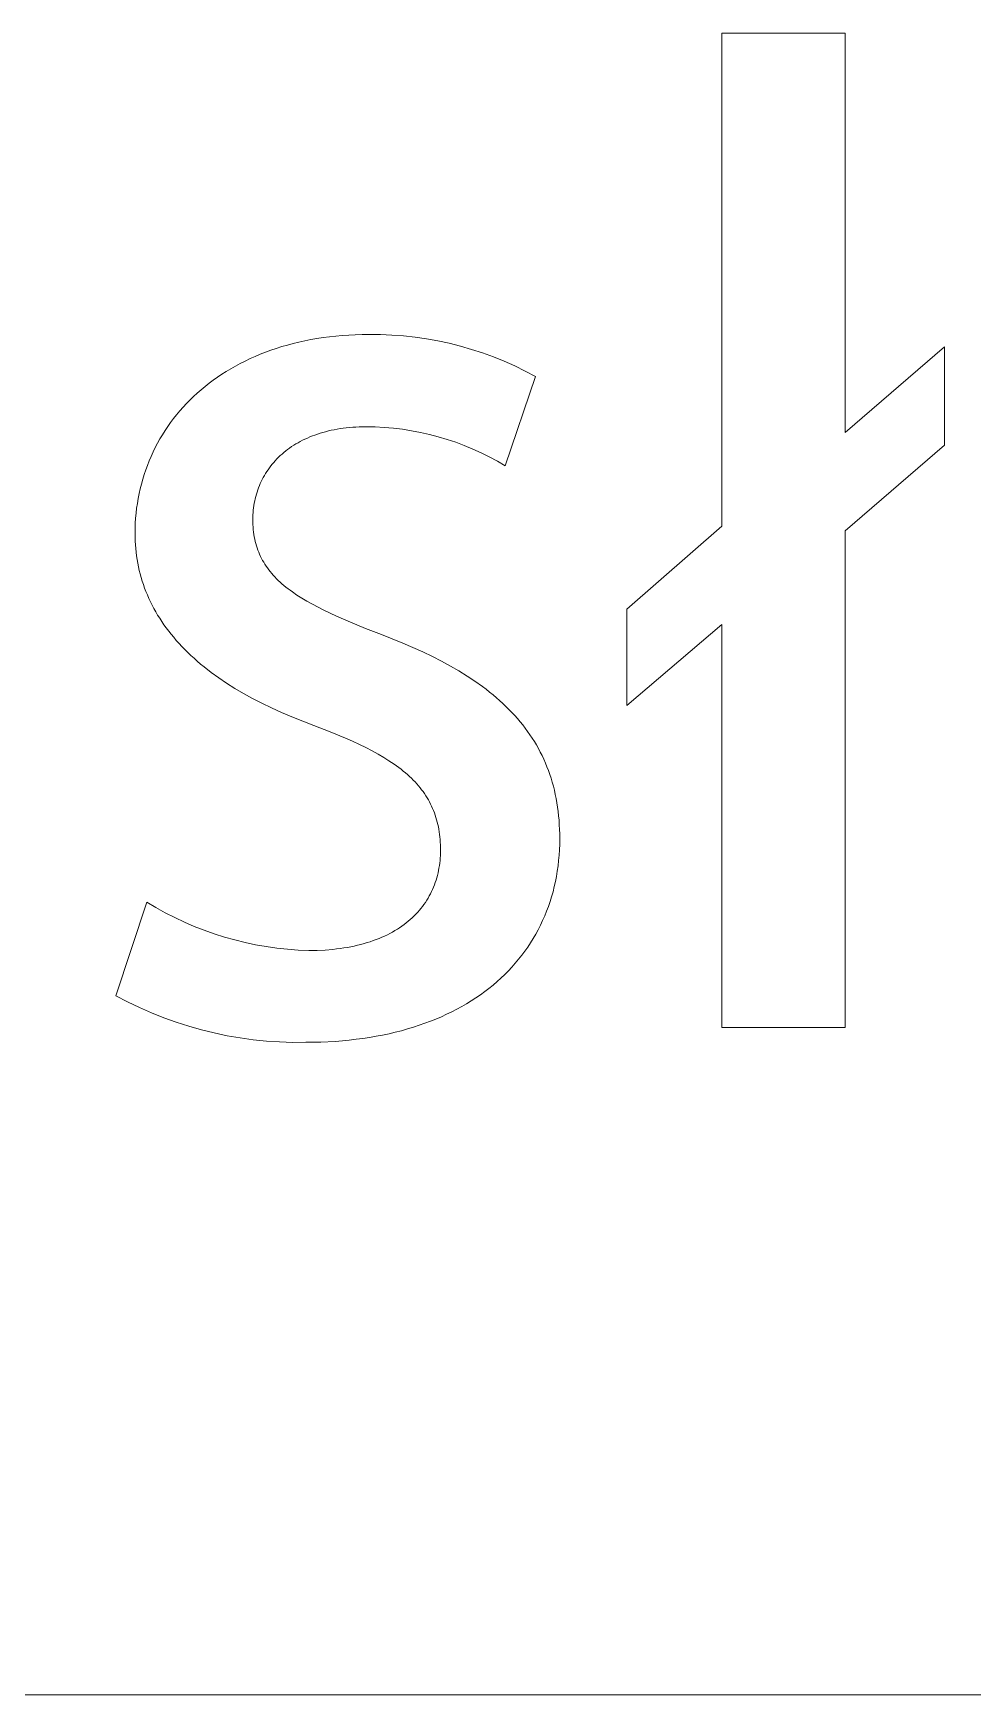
# Model space of a CAD drawing. Header units: millimetres. Extents: x 974 to 5700, y -47 to 3256.
# Drawn here: x 4804.7 to 4836.4, y -46.6 to 9.5 of the extents above; entities that cross this region are included whole.
import ezdxf

# ---------------------------------------------------------------- set-up
doc = ezdxf.new("R2010")
doc.units = ezdxf.units.MM
doc.header["$MEASUREMENT"] = 0
doc.layers.add('Domyślny', color=7, linetype='Continuous', true_color=0x000000)

msp = doc.modelspace()

# ---------------------------------------------------------------- linework, layer by layer
at = {"layer": 'Domyślny', "color": 18, "lineweight": 15, "true_color": 0x000000}
for p, q in [((4827.956, -7.147), (4827.956, 9.505)), ((4827.956, 9.505), (4832.127, 9.505)), ((4832.127, 9.505), (4832.127, -3.984)), ((4812.891, -1.14), (4813.078, -1.081)), ((4813.078, -1.081), (4813.269, -1.026)), ((4813.269, -1.026), (4813.462, -0.975)), ((4813.462, -0.975), (4813.659, -0.927)), ((4813.659, -0.927), (4813.858, -0.884)), ((4813.858, -0.884), (4814.061, -0.844)), ((4814.061, -0.844), (4814.267, -0.808)), ((4814.267, -0.808), (4814.475, -0.776)), ((4814.475, -0.776), (4814.687, -0.748)), ((4814.687, -0.748), (4814.902, -0.725)), ((4814.902, -0.725), (4815.12, -0.705)), ((4815.12, -0.705), (4815.341, -0.69)), ((4815.341, -0.69), (4815.564, -0.679)), ((4815.564, -0.679), (4815.791, -0.673)), ((4815.791, -0.673), (4816.021, -0.67)), ((4816.021, -0.67), (4816.412, -0.673)), ((4816.412, -0.673), (4816.803, -0.689)), ((4816.803, -0.689), (4817.194, -0.718)), ((4817.194, -0.718), (4817.583, -0.761)), ((4817.583, -0.761), (4817.971, -0.817)), ((4817.971, -0.817), (4818.356, -0.886)), ((4818.356, -0.886), (4818.739, -0.968)), ((4818.739, -0.968), (4819.119, -1.064)), ((4819.119, -1.064), (4819.495, -1.172)), ((4832.127, -3.984), (4835.479, -1.087)), ((4835.479, -1.087), (4835.479, -4.409)), ((4811.513, -1.736), (4811.674, -1.65)), ((4811.674, -1.65), (4811.838, -1.567)), ((4811.838, -1.567), (4812.005, -1.487)), ((4812.005, -1.487), (4812.176, -1.411)), ((4812.176, -1.411), (4812.35, -1.338)), ((4812.35, -1.338), (4812.527, -1.269)), ((4812.527, -1.269), (4812.708, -1.203)), ((4812.708, -1.203), (4812.891, -1.14)), ((4819.495, -1.172), (4819.868, -1.294)), ((4819.868, -1.294), (4820.236, -1.428)), ((4820.236, -1.428), (4820.599, -1.574)), ((4820.599, -1.574), (4820.957, -1.733)), ((4810.621, -2.319), (4810.761, -2.214)), ((4810.761, -2.214), (4810.904, -2.113)), ((4810.904, -2.113), (4811.051, -2.014)), ((4811.051, -2.014), (4811.202, -1.918)), ((4811.202, -1.918), (4811.356, -1.826)), ((4811.356, -1.826), (4811.513, -1.736)), ((4821.655, -2.087), (4820.632, -5.109)), ((4820.957, -1.733), (4821.309, -1.904)), ((4821.309, -1.904), (4821.655, -2.087)), ((4809.975, -2.884), (4810.097, -2.765)), ((4810.097, -2.765), (4810.222, -2.65)), ((4810.222, -2.65), (4810.352, -2.537)), ((4810.352, -2.537), (4810.485, -2.426)), ((4810.485, -2.426), (4810.621, -2.319)), ((4809.524, -3.382), (4809.631, -3.254)), ((4809.631, -3.254), (4809.742, -3.128)), ((4809.742, -3.128), (4809.856, -3.005)), ((4809.856, -3.005), (4809.975, -2.884)), ((4809.044, -4.059), (4809.132, -3.919)), ((4809.132, -3.919), (4809.224, -3.781)), ((4809.224, -3.781), (4809.32, -3.646)), ((4809.32, -3.646), (4809.42, -3.513)), ((4809.42, -3.513), (4809.524, -3.382)), ((4814.752, -3.907), (4814.656, -3.929)), ((4814.851, -3.886), (4814.752, -3.907)), ((4814.951, -3.868), (4814.851, -3.886)), ((4815.052, -3.851), (4814.951, -3.868)), ((4815.156, -3.836), (4815.052, -3.851)), ((4815.261, -3.823), (4815.156, -3.836)), ((4815.368, -3.812), (4815.261, -3.823)), ((4815.476, -3.803), (4815.368, -3.812)), ((4815.586, -3.796), (4815.476, -3.803)), ((4815.698, -3.791), (4815.586, -3.796)), ((4815.811, -3.788), (4815.698, -3.791)), ((4815.926, -3.787), (4815.811, -3.788)), ((4816.235, -3.792), (4815.926, -3.787)), ((4816.544, -3.809), (4816.235, -3.792)), ((4816.852, -3.835), (4816.544, -3.809)), ((4817.16, -3.872), (4816.852, -3.835)), ((4817.465, -3.92), (4817.16, -3.872)), ((4817.769, -3.978), (4817.465, -3.92)), ((4808.802, -4.49), (4808.879, -4.344)), ((4808.879, -4.344), (4808.96, -4.2)), ((4808.96, -4.2), (4809.044, -4.059)), ((4813.413, -4.459), (4813.344, -4.507)), ((4813.484, -4.413), (4813.413, -4.459)), ((4813.556, -4.369), (4813.484, -4.413)), ((4813.63, -4.325), (4813.556, -4.369)), ((4813.706, -4.284), (4813.63, -4.325)), ((4813.784, -4.244), (4813.706, -4.284)), ((4813.863, -4.205), (4813.784, -4.244)), ((4813.944, -4.168), (4813.863, -4.205)), ((4814.027, -4.132), (4813.944, -4.168)), ((4814.112, -4.098), (4814.027, -4.132)), ((4814.198, -4.066), (4814.112, -4.098)), ((4814.286, -4.035), (4814.198, -4.066)), ((4814.376, -4.006), (4814.286, -4.035)), ((4814.467, -3.978), (4814.376, -4.006)), ((4814.561, -3.953), (4814.467, -3.978)), ((4814.656, -3.929), (4814.561, -3.953)), ((4818.071, -4.046), (4817.769, -3.978)), ((4818.37, -4.125), (4818.071, -4.046)), ((4818.666, -4.214), (4818.37, -4.125)), ((4818.959, -4.312), (4818.666, -4.214)), ((4819.249, -4.421), (4818.959, -4.312)), ((4819.535, -4.54), (4819.249, -4.421)), ((4835.479, -4.409), (4832.127, -7.305)), ((4808.536, -5.092), (4808.596, -4.939)), ((4808.596, -4.939), (4808.661, -4.787)), ((4808.661, -4.787), (4808.73, -4.638)), ((4808.73, -4.638), (4808.802, -4.49)), ((4812.806, -4.991), (4812.756, -5.051)), ((4812.859, -4.933), (4812.806, -4.991)), ((4812.913, -4.875), (4812.859, -4.933)), ((4812.969, -4.819), (4812.913, -4.875)), ((4813.027, -4.763), (4812.969, -4.819)), ((4813.087, -4.71), (4813.027, -4.763)), ((4813.149, -4.657), (4813.087, -4.71)), ((4813.212, -4.605), (4813.149, -4.657)), ((4813.277, -4.555), (4813.212, -4.605)), ((4813.344, -4.507), (4813.277, -4.555)), ((4819.816, -4.668), (4819.535, -4.54)), ((4820.093, -4.806), (4819.816, -4.668)), ((4820.365, -4.953), (4820.093, -4.806)), ((4820.632, -5.109), (4820.365, -4.953)), ((4808.333, -5.721), (4808.378, -5.561)), ((4808.378, -5.561), (4808.426, -5.403)), ((4808.426, -5.403), (4808.479, -5.247)), ((4808.479, -5.247), (4808.536, -5.092)), ((4812.417, -5.567), (4812.384, -5.636)), ((4812.453, -5.499), (4812.417, -5.567)), ((4812.491, -5.432), (4812.453, -5.499)), ((4812.53, -5.366), (4812.491, -5.432)), ((4812.572, -5.301), (4812.53, -5.366)), ((4812.615, -5.237), (4812.572, -5.301)), ((4812.66, -5.174), (4812.615, -5.237)), ((4812.707, -5.112), (4812.66, -5.174)), ((4812.756, -5.051), (4812.707, -5.112)), ((4808.225, -6.209), (4808.257, -6.045)), ((4808.257, -6.045), (4808.293, -5.882)), ((4808.293, -5.882), (4808.333, -5.721)), ((4812.2, -6.141), (4812.181, -6.216)), ((4812.22, -6.067), (4812.2, -6.141)), ((4812.243, -5.993), (4812.22, -6.067)), ((4812.267, -5.92), (4812.243, -5.993)), ((4812.293, -5.848), (4812.267, -5.92)), ((4812.321, -5.776), (4812.293, -5.848)), ((4812.352, -5.706), (4812.321, -5.776)), ((4812.384, -5.636), (4812.352, -5.706)), ((4808.139, -6.878), (4808.154, -6.709)), ((4808.154, -6.709), (4808.173, -6.541)), ((4808.173, -6.541), (4808.197, -6.374)), ((4808.197, -6.374), (4808.225, -6.209)), ((4812.11, -6.68), (4812.105, -6.759)), ((4812.117, -6.601), (4812.11, -6.68)), ((4812.126, -6.523), (4812.117, -6.601)), ((4812.137, -6.445), (4812.126, -6.523)), ((4812.15, -6.368), (4812.137, -6.445)), ((4812.164, -6.292), (4812.15, -6.368)), ((4812.181, -6.216), (4812.164, -6.292)), ((4808.119, -7.391), (4808.121, -7.219)), ((4808.121, -7.219), (4808.128, -7.048)), ((4808.128, -7.048), (4808.139, -6.878)), ((4812.102, -6.839), (4812.101, -6.919)), ((4812.101, -6.919), (4812.102, -7.007)), ((4812.105, -6.759), (4812.102, -6.839)), ((4812.102, -7.007), (4812.105, -7.093)), ((4812.105, -7.093), (4812.11, -7.178)), ((4812.11, -7.178), (4812.117, -7.261)), ((4812.117, -7.261), (4812.126, -7.344)), ((4824.745, -9.949), (4827.956, -7.147)), ((4808.121, -7.519), (4808.119, -7.391)), ((4808.125, -7.647), (4808.121, -7.519)), ((4808.132, -7.773), (4808.125, -7.647)), ((4808.142, -7.899), (4808.132, -7.773)), ((4812.126, -7.344), (4812.137, -7.424)), ((4812.137, -7.424), (4812.15, -7.504)), ((4812.15, -7.504), (4812.165, -7.582)), ((4812.165, -7.582), (4812.182, -7.659)), ((4812.182, -7.659), (4812.202, -7.734)), ((4812.202, -7.734), (4812.223, -7.809)), ((4812.223, -7.809), (4812.246, -7.882)), ((4832.127, -7.305), (4832.127, -24.083)), ((4808.155, -8.024), (4808.142, -7.899)), ((4808.171, -8.149), (4808.155, -8.024)), ((4808.19, -8.272), (4808.171, -8.149)), ((4808.211, -8.395), (4808.19, -8.272)), ((4808.236, -8.518), (4808.211, -8.395)), ((4812.246, -7.882), (4812.271, -7.954)), ((4812.271, -7.954), (4812.299, -8.025)), ((4812.299, -8.025), (4812.328, -8.095)), ((4812.328, -8.095), (4812.36, -8.164)), ((4812.36, -8.164), (4812.393, -8.232)), ((4812.393, -8.232), (4812.429, -8.299)), ((4812.429, -8.299), (4812.467, -8.364)), ((4812.467, -8.364), (4812.507, -8.429)), ((4808.263, -8.639), (4808.236, -8.518)), ((4808.293, -8.76), (4808.263, -8.639)), ((4808.326, -8.88), (4808.293, -8.76)), ((4808.362, -8.999), (4808.326, -8.88)), ((4812.507, -8.429), (4812.549, -8.493)), ((4812.549, -8.493), (4812.593, -8.557)), ((4812.593, -8.557), (4812.639, -8.619)), ((4812.639, -8.619), (4812.687, -8.68)), ((4812.687, -8.68), (4812.738, -8.741)), ((4812.738, -8.741), (4812.791, -8.801)), ((4812.791, -8.801), (4812.845, -8.86)), ((4812.845, -8.86), (4812.902, -8.919)), ((4812.902, -8.919), (4812.962, -8.976)), ((4812.962, -8.976), (4813.023, -9.034)), ((4808.401, -9.117), (4808.362, -8.999)), ((4808.443, -9.235), (4808.401, -9.117)), ((4808.488, -9.352), (4808.443, -9.235)), ((4808.536, -9.468), (4808.488, -9.352)), ((4808.587, -9.583), (4808.536, -9.468)), ((4813.023, -9.034), (4813.086, -9.09)), ((4813.086, -9.09), (4813.152, -9.146)), ((4813.152, -9.146), (4813.22, -9.202)), ((4813.22, -9.202), (4813.29, -9.256)), ((4813.29, -9.256), (4813.362, -9.311)), ((4813.362, -9.311), (4813.437, -9.365)), ((4813.437, -9.365), (4813.592, -9.471)), ((4813.592, -9.471), (4813.757, -9.577)), ((4808.64, -9.697), (4808.587, -9.583)), ((4808.697, -9.811), (4808.64, -9.697)), ((4808.756, -9.923), (4808.697, -9.811)), ((4808.819, -10.035), (4808.756, -9.923)), ((4808.884, -10.146), (4808.819, -10.035)), ((4813.757, -9.577), (4813.93, -9.68)), ((4813.93, -9.68), (4814.113, -9.783)), ((4814.113, -9.783), (4814.304, -9.885)), ((4814.304, -9.885), (4814.505, -9.987)), ((4814.505, -9.987), (4814.934, -10.189)), ((4824.745, -13.207), (4824.745, -9.949)), ((4808.953, -10.256), (4808.884, -10.146)), ((4809.024, -10.366), (4808.953, -10.256)), ((4809.098, -10.474), (4809.024, -10.366)), ((4809.176, -10.582), (4809.098, -10.474)), ((4809.256, -10.688), (4809.176, -10.582)), ((4814.934, -10.189), (4815.4, -10.392)), ((4815.4, -10.392), (4815.904, -10.597)), ((4815.904, -10.597), (4816.446, -10.807)), ((4827.956, -10.468), (4824.745, -13.207)), ((4827.956, -24.083), (4827.956, -10.468)), ((4809.339, -10.794), (4809.256, -10.688)), ((4809.425, -10.899), (4809.339, -10.794)), ((4809.514, -11.003), (4809.425, -10.899)), ((4809.607, -11.106), (4809.514, -11.003)), ((4809.702, -11.208), (4809.607, -11.106)), ((4809.8, -11.309), (4809.702, -11.208)), ((4816.446, -10.807), (4816.813, -10.948)), ((4816.813, -10.948), (4817.169, -11.093)), ((4817.169, -11.093), (4817.514, -11.241)), ((4809.901, -11.409), (4809.8, -11.309)), ((4810.006, -11.508), (4809.901, -11.409)), ((4810.113, -11.607), (4810.006, -11.508)), ((4810.223, -11.704), (4810.113, -11.607)), ((4810.336, -11.801), (4810.223, -11.704)), ((4817.514, -11.241), (4817.848, -11.393)), ((4817.848, -11.393), (4818.17, -11.548)), ((4818.17, -11.548), (4818.481, -11.707)), ((4818.481, -11.707), (4818.78, -11.87)), ((4810.453, -11.896), (4810.336, -11.801)), ((4810.694, -12.084), (4810.453, -11.896)), ((4810.948, -12.268), (4810.694, -12.084)), ((4811.214, -12.448), (4810.948, -12.268)), ((4818.78, -11.87), (4819.067, -12.037)), ((4819.067, -12.037), (4819.344, -12.208)), ((4819.344, -12.208), (4819.608, -12.383)), ((4811.492, -12.624), (4811.214, -12.448)), ((4811.783, -12.795), (4811.492, -12.624)), ((4812.086, -12.963), (4811.783, -12.795)), ((4819.608, -12.383), (4819.861, -12.564)), ((4819.861, -12.564), (4819.984, -12.656)), ((4819.984, -12.656), (4820.103, -12.749)), ((4820.103, -12.749), (4820.219, -12.843)), ((4820.219, -12.843), (4820.333, -12.939)), ((4812.401, -13.126), (4812.086, -12.963)), ((4812.729, -13.285), (4812.401, -13.126)), ((4813.069, -13.439), (4812.729, -13.285)), ((4813.421, -13.589), (4813.069, -13.439)), ((4820.333, -12.939), (4820.443, -13.035)), ((4820.443, -13.035), (4820.551, -13.134)), ((4820.551, -13.134), (4820.656, -13.233)), ((4820.656, -13.233), (4820.758, -13.334)), ((4820.758, -13.334), (4820.857, -13.436)), ((4820.857, -13.436), (4820.953, -13.539)), ((4813.786, -13.735), (4813.421, -13.589)), ((4814.163, -13.876), (4813.786, -13.735)), ((4814.72, -14.088), (4814.163, -13.876)), ((4820.953, -13.539), (4821.046, -13.644)), ((4821.046, -13.644), (4821.136, -13.751)), ((4821.136, -13.751), (4821.224, -13.858)), ((4821.224, -13.858), (4821.308, -13.968)), ((4821.308, -13.968), (4821.39, -14.078)), ((4815.233, -14.301), (4814.72, -14.088)), ((4815.474, -14.407), (4815.233, -14.301)), ((4815.704, -14.515), (4815.474, -14.407)), ((4815.924, -14.623), (4815.704, -14.515)), ((4821.39, -14.078), (4821.468, -14.191)), ((4821.468, -14.191), (4821.544, -14.304)), ((4821.544, -14.304), (4821.616, -14.42)), ((4821.616, -14.42), (4821.686, -14.536)), ((4821.686, -14.536), (4821.753, -14.655)), ((4816.134, -14.732), (4815.924, -14.623)), ((4816.333, -14.842), (4816.134, -14.732)), ((4816.523, -14.954), (4816.333, -14.842)), ((4816.703, -15.067), (4816.523, -14.954)), ((4816.874, -15.182), (4816.703, -15.067)), ((4821.753, -14.655), (4821.817, -14.775)), ((4821.817, -14.775), (4821.878, -14.896)), ((4821.878, -14.896), (4821.936, -15.02)), ((4821.936, -15.02), (4821.991, -15.145)), ((4821.991, -15.145), (4822.043, -15.271)), ((4816.955, -15.24), (4816.874, -15.182)), ((4817.034, -15.298), (4816.955, -15.24)), ((4817.111, -15.357), (4817.034, -15.298)), ((4817.186, -15.417), (4817.111, -15.357)), ((4817.258, -15.477), (4817.186, -15.417)), ((4817.328, -15.537), (4817.258, -15.477)), ((4817.395, -15.599), (4817.328, -15.537)), ((4817.461, -15.66), (4817.395, -15.599)), ((4817.524, -15.723), (4817.461, -15.66)), ((4822.043, -15.271), (4822.092, -15.399)), ((4822.092, -15.399), (4822.138, -15.529)), ((4822.138, -15.529), (4822.181, -15.661)), ((4822.181, -15.661), (4822.221, -15.795)), ((4817.585, -15.786), (4817.524, -15.723)), ((4817.643, -15.85), (4817.585, -15.786)), ((4817.7, -15.914), (4817.643, -15.85)), ((4817.754, -15.98), (4817.7, -15.914)), ((4817.806, -16.046), (4817.754, -15.98)), ((4817.856, -16.112), (4817.806, -16.046)), ((4817.903, -16.18), (4817.856, -16.112)), ((4817.949, -16.248), (4817.903, -16.18)), ((4817.992, -16.317), (4817.949, -16.248)), ((4822.221, -15.795), (4822.259, -15.93)), ((4822.259, -15.93), (4822.293, -16.067)), ((4822.293, -16.067), (4822.324, -16.206)), ((4822.324, -16.206), (4822.353, -16.347)), ((4818.034, -16.387), (4817.992, -16.317)), ((4818.073, -16.458), (4818.034, -16.387)), ((4818.11, -16.53), (4818.073, -16.458)), ((4818.145, -16.603), (4818.11, -16.53)), ((4818.178, -16.676), (4818.145, -16.603)), ((4818.209, -16.751), (4818.178, -16.676)), ((4818.238, -16.827), (4818.209, -16.751)), ((4818.266, -16.903), (4818.238, -16.827)), ((4822.353, -16.347), (4822.378, -16.49)), ((4822.378, -16.49), (4822.401, -16.634)), ((4822.401, -16.634), (4822.42, -16.781)), ((4822.42, -16.781), (4822.436, -16.929)), ((4818.291, -16.981), (4818.266, -16.903)), ((4818.314, -17.06), (4818.291, -16.981)), ((4818.335, -17.139), (4818.314, -17.06)), ((4818.354, -17.22), (4818.335, -17.139)), ((4818.372, -17.302), (4818.354, -17.22)), ((4818.387, -17.385), (4818.372, -17.302)), ((4818.401, -17.47), (4818.387, -17.385)), ((4822.436, -16.929), (4822.45, -17.079)), ((4822.45, -17.079), (4822.46, -17.232)), ((4822.46, -17.232), (4822.468, -17.386)), ((4822.468, -17.386), (4822.472, -17.542)), ((4818.412, -17.555), (4818.401, -17.47)), ((4818.422, -17.642), (4818.412, -17.555)), ((4818.43, -17.73), (4818.422, -17.642)), ((4818.437, -17.819), (4818.43, -17.73)), ((4818.441, -17.909), (4818.437, -17.819)), ((4818.444, -18.001), (4818.441, -17.909)), ((4822.472, -17.888), (4822.465, -18.073)), ((4822.472, -17.542), (4822.474, -17.701)), ((4822.474, -17.701), (4822.472, -17.888)), ((4818.418, -18.526), (4818.428, -18.441)), ((4818.428, -18.441), (4818.435, -18.355)), ((4818.435, -18.355), (4818.44, -18.269)), ((4818.44, -18.269), (4818.443, -18.182)), ((4818.443, -18.182), (4818.444, -18.094)), ((4818.444, -18.094), (4818.444, -18.001)), ((4822.437, -18.439), (4822.417, -18.619)), ((4822.453, -18.257), (4822.437, -18.439)), ((4822.465, -18.073), (4822.453, -18.257)), ((4818.294, -19.102), (4818.318, -19.022)), ((4818.318, -19.022), (4818.34, -18.941)), ((4818.34, -18.941), (4818.36, -18.86)), ((4818.36, -18.86), (4818.378, -18.777)), ((4818.378, -18.777), (4818.393, -18.694)), ((4818.393, -18.694), (4818.407, -18.61)), ((4818.407, -18.61), (4818.418, -18.526)), ((4822.362, -18.974), (4822.328, -19.149)), ((4822.392, -18.798), (4822.362, -18.974)), ((4822.417, -18.619), (4822.392, -18.798)), ((4818.023, -19.709), (4818.065, -19.636)), ((4818.065, -19.636), (4818.104, -19.563)), ((4818.104, -19.563), (4818.141, -19.489)), ((4818.141, -19.489), (4818.176, -19.413)), ((4818.176, -19.413), (4818.208, -19.337)), ((4818.208, -19.337), (4818.239, -19.259)), ((4818.239, -19.259), (4818.267, -19.181)), ((4818.267, -19.181), (4818.294, -19.102)), ((4822.247, -19.491), (4822.199, -19.66)), ((4822.289, -19.321), (4822.247, -19.491)), ((4822.328, -19.149), (4822.289, -19.321)), ((4807.474, -23.005), (4808.513, -19.841)), ((4808.513, -19.841), (4808.823, -20.027)), ((4808.823, -20.027), (4809.139, -20.202)), ((4809.139, -20.202), (4809.461, -20.367)), ((4817.614, -20.248), (4817.673, -20.185)), ((4817.673, -20.185), (4817.729, -20.121)), ((4817.729, -20.121), (4817.784, -20.055)), ((4817.784, -20.055), (4817.836, -19.988)), ((4817.836, -19.988), (4817.886, -19.92)), ((4817.886, -19.92), (4817.934, -19.851)), ((4817.934, -19.851), (4817.98, -19.78)), ((4817.98, -19.78), (4818.023, -19.709)), ((4822.031, -20.152), (4821.966, -20.311)), ((4822.091, -19.99), (4822.031, -20.152)), ((4822.148, -19.826), (4822.091, -19.99)), ((4822.199, -19.66), (4822.148, -19.826)), ((4809.461, -20.367), (4809.788, -20.521)), ((4809.788, -20.521), (4810.12, -20.664)), ((4810.12, -20.664), (4810.457, -20.796)), ((4816.903, -20.807), (4816.985, -20.758)), ((4816.985, -20.758), (4817.063, -20.707)), ((4817.063, -20.707), (4817.14, -20.654)), ((4817.14, -20.654), (4817.214, -20.6)), ((4817.214, -20.6), (4817.287, -20.545)), ((4817.287, -20.545), (4817.356, -20.489)), ((4817.356, -20.489), (4817.424, -20.43)), ((4817.424, -20.43), (4817.49, -20.371)), ((4817.49, -20.371), (4817.553, -20.31)), ((4817.553, -20.31), (4817.614, -20.248)), ((4821.824, -20.624), (4821.746, -20.776)), ((4821.897, -20.469), (4821.824, -20.624)), ((4821.966, -20.311), (4821.897, -20.469)), ((4810.457, -20.796), (4810.798, -20.916)), ((4810.798, -20.916), (4811.142, -21.026)), ((4811.142, -21.026), (4811.49, -21.123)), ((4811.49, -21.123), (4811.841, -21.209)), ((4811.841, -21.209), (4812.195, -21.284)), ((4812.195, -21.284), (4812.551, -21.347)), ((4815.414, -21.35), (4815.529, -21.326)), ((4815.529, -21.326), (4815.642, -21.301)), ((4815.642, -21.301), (4815.753, -21.273)), ((4815.753, -21.273), (4815.862, -21.244)), ((4815.862, -21.244), (4815.968, -21.213)), ((4815.968, -21.213), (4816.072, -21.18)), ((4816.072, -21.18), (4816.173, -21.145)), ((4816.173, -21.145), (4816.272, -21.109)), ((4816.272, -21.109), (4816.369, -21.071)), ((4816.369, -21.071), (4816.464, -21.031)), ((4816.464, -21.031), (4816.556, -20.989)), ((4816.556, -20.989), (4816.647, -20.946)), ((4816.647, -20.946), (4816.734, -20.901)), ((4816.734, -20.901), (4816.82, -20.855)), ((4816.82, -20.855), (4816.903, -20.807)), ((4821.488, -21.22), (4821.393, -21.363)), ((4821.578, -21.074), (4821.488, -21.22)), ((4821.664, -20.927), (4821.578, -21.074)), ((4821.746, -20.776), (4821.664, -20.927)), ((4812.551, -21.347), (4812.909, -21.397)), ((4812.909, -21.397), (4813.268, -21.436)), ((4813.268, -21.436), (4813.629, -21.463)), ((4813.629, -21.463), (4813.99, -21.478)), ((4813.99, -21.478), (4814.27, -21.474)), ((4814.27, -21.474), (4814.541, -21.461)), ((4814.541, -21.461), (4814.802, -21.439)), ((4814.802, -21.439), (4814.929, -21.425)), ((4814.929, -21.425), (4815.054, -21.41)), ((4815.054, -21.41), (4815.176, -21.392)), ((4815.176, -21.392), (4815.296, -21.372)), ((4815.296, -21.372), (4815.414, -21.35)), ((4821.084, -21.776), (4820.973, -21.908)), ((4821.191, -21.641), (4821.084, -21.776)), ((4821.294, -21.503), (4821.191, -21.641)), ((4821.393, -21.363), (4821.294, -21.503)), ((4820.488, -22.411), (4820.357, -22.529)), ((4820.615, -22.289), (4820.488, -22.411)), ((4820.739, -22.165), (4820.615, -22.289)), ((4820.858, -22.038), (4820.739, -22.165)), ((4820.973, -21.908), (4820.858, -22.038)), ((4807.869, -23.212), (4807.474, -23.005)), ((4819.791, -22.974), (4819.64, -23.078)), ((4819.938, -22.867), (4819.791, -22.974)), ((4820.082, -22.758), (4819.938, -22.867)), ((4820.221, -22.645), (4820.082, -22.758)), ((4820.357, -22.529), (4820.221, -22.645)), ((4808.27, -23.406), (4807.869, -23.212)), ((4808.678, -23.585), (4808.27, -23.406)), ((4818.826, -23.549), (4818.651, -23.633)), ((4818.996, -23.461), (4818.826, -23.549)), ((4819.163, -23.37), (4818.996, -23.461)), ((4819.326, -23.276), (4819.163, -23.37)), ((4819.485, -23.178), (4819.326, -23.276)), ((4819.64, -23.078), (4819.485, -23.178)), ((4809.092, -23.75), (4808.678, -23.585)), ((4809.512, -23.901), (4809.092, -23.75)), ((4809.937, -24.037), (4809.512, -23.901)), ((4810.366, -24.158), (4809.937, -24.037)), ((4817.327, -24.129), (4817.123, -24.186)), ((4817.527, -24.069), (4817.327, -24.129)), ((4817.724, -24.005), (4817.527, -24.069)), ((4817.917, -23.937), (4817.724, -24.005)), ((4818.106, -23.866), (4817.917, -23.937)), ((4818.291, -23.792), (4818.106, -23.866)), ((4818.473, -23.714), (4818.291, -23.792)), ((4818.651, -23.633), (4818.473, -23.714)), ((4832.127, -24.083), (4827.956, -24.083)), ((4810.799, -24.264), (4810.366, -24.158)), ((4811.235, -24.355), (4810.799, -24.264)), ((4811.674, -24.431), (4811.235, -24.355)), ((4812.116, -24.491), (4811.674, -24.431)), ((4812.56, -24.536), (4812.116, -24.491)), ((4813.004, -24.566), (4812.56, -24.536)), ((4813.45, -24.58), (4813.004, -24.566)), ((4813.896, -24.579), (4813.45, -24.58)), ((4814.398, -24.571), (4813.896, -24.579)), ((4814.887, -24.546), (4814.398, -24.571)), ((4815.126, -24.527), (4814.887, -24.546)), ((4815.362, -24.505), (4815.126, -24.527)), ((4815.594, -24.478), (4815.362, -24.505)), ((4815.823, -24.448), (4815.594, -24.478)), ((4816.049, -24.414), (4815.823, -24.448)), ((4816.271, -24.376), (4816.049, -24.414)), ((4816.489, -24.334), (4816.271, -24.376)), ((4816.704, -24.288), (4816.489, -24.334)), ((4816.915, -24.239), (4816.704, -24.288)), ((4817.123, -24.186), (4816.915, -24.239)), ((5695.696, -46.617), (973.523, -46.617)), ((5695.696, -46.617), (3913.938, -46.617))]:
    msp.add_line(p, q, dxfattribs=at)

doc.saveas('drawing.dxf')
